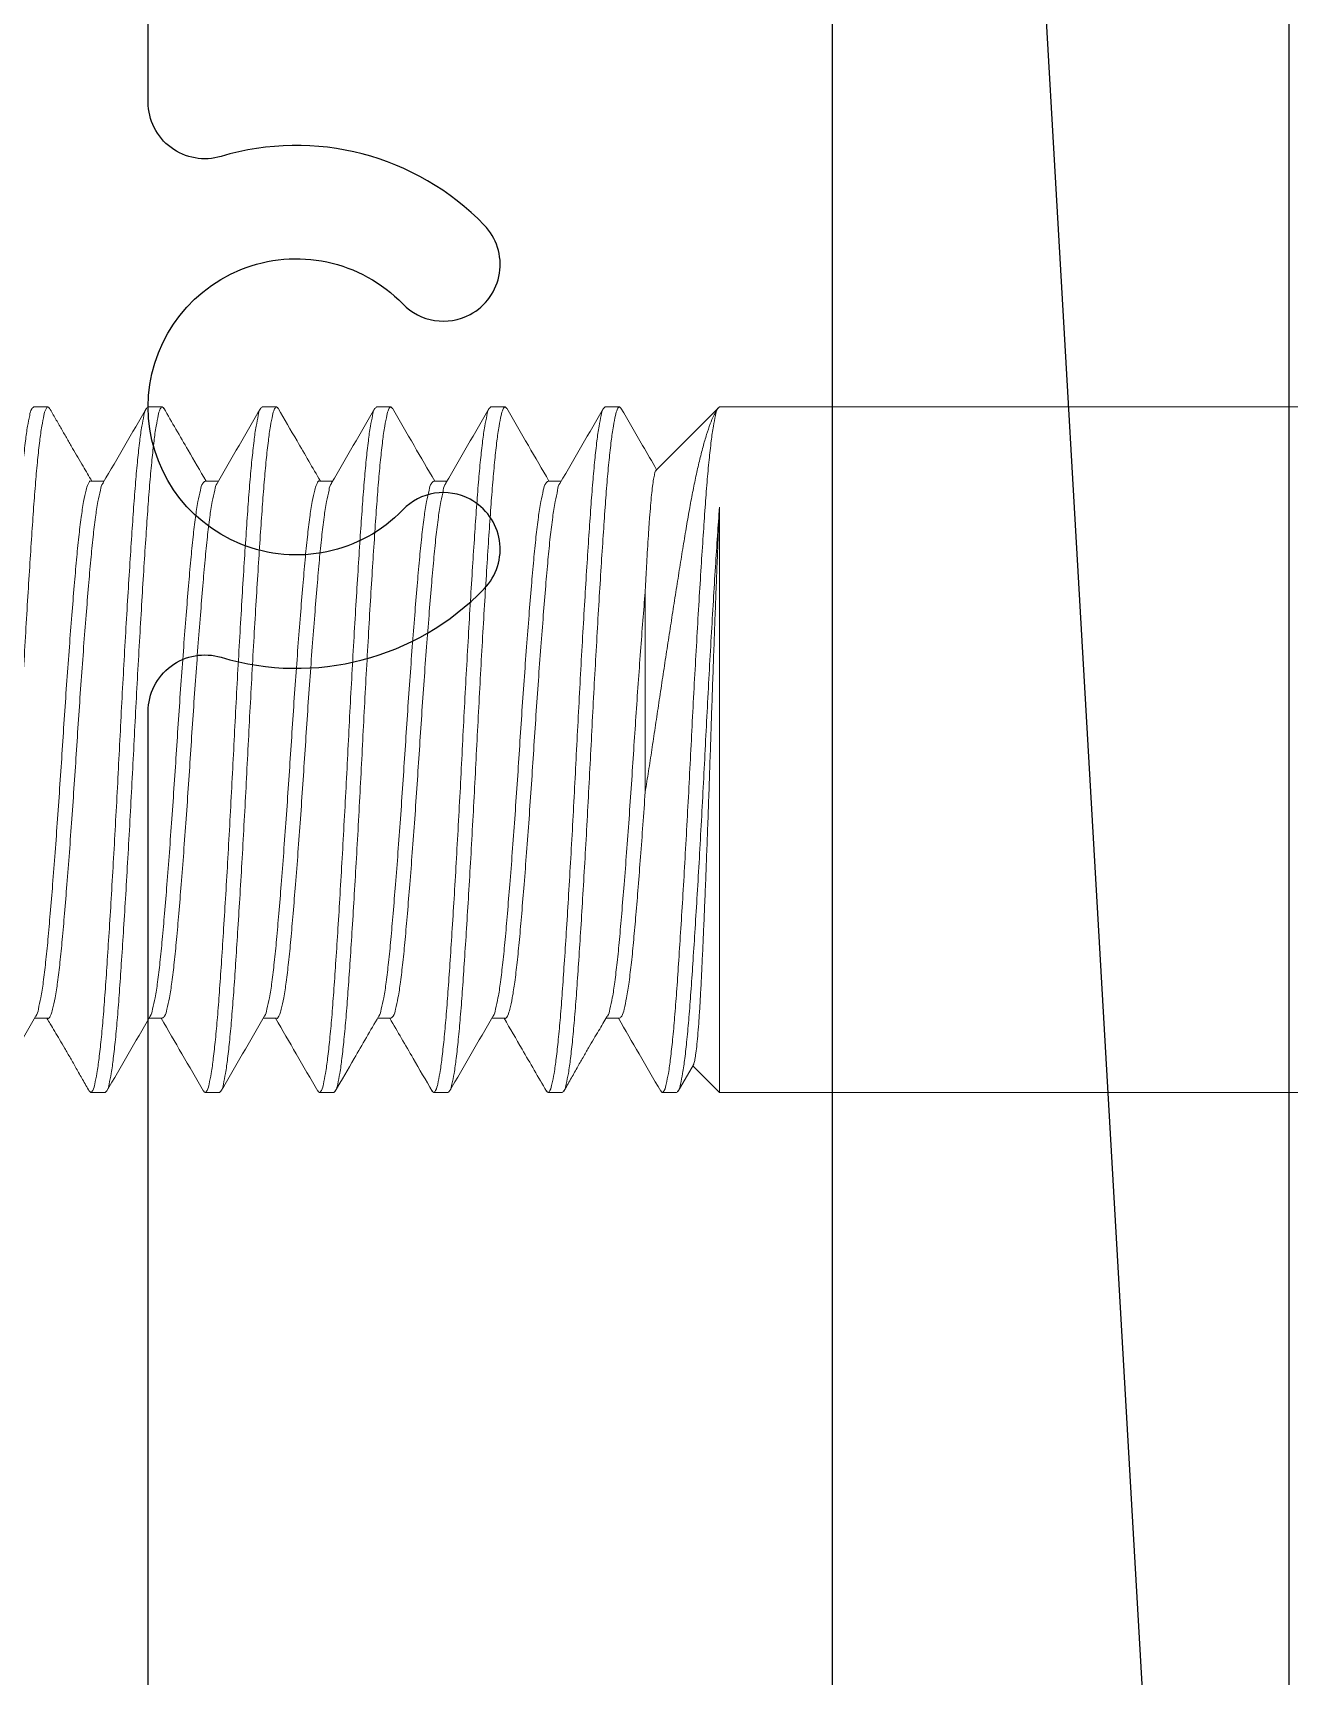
# Model space of a CAD drawing. Header units: inches. Extents: x 1061.6 to 1074.4, y -174.3 to -161.1.
# Drawn here: x 1066.498 to 1067.185, y -168.119 to -167.221 of the extents above; entities that cross this region are included whole.
import ezdxf

# ---------------------------------------------------------------- set-up
doc = ezdxf.new("R2010")
doc.units = ezdxf.units.IN
doc.header["$MEASUREMENT"] = 0
doc.linetypes.add('SLD-Solid', pattern=[0])
for name, color, linetype in [('FRAME', 1, 'Continuous'), ('GASKET', 1, 'Continuous'), ('INSTALLER NOTE @ 2', 7, 'Continuous')]:
    doc.layers.add(name, color=color, linetype=linetype)
doc.styles.get("Standard").update_dxf_attribs({"font": 'romans.shx'})
doc.dimstyles.new('1X1', dxfattribs={"dimtxt": 0.09, "dimasz": 0.09375, "dimexe": 0.09375, "dimexo": 0.09375, "dimgap": 0.032, "dimtad": 1, "dimdec": 4, "dimzin": 11, "dimdsep": 46, "dimlunit": 5, "dimtxsty": 'Standard', "dimblk1": 'ARCHTICK', "dimblk2": 'ARCHTICK', "dimsah": 1, "dimcen": 0.09, "dimadec": 0, "dimazin": 0, "dimtfac": 1, "dimtdec": 4, "dimtofl": 0, "dimtmove": 0, "dimatfit": 3, "dimldrblk": 'ARROW', "dimfxl": 0, "dimfrac": 2, "dimtolj": 1, "dimtzin": 0, "dimarcsym": 0})

# ---------------------------------------------------------------- blocks, each defined once
blk = doc.blocks.new('_ARCHTICK')
at = {"color": 0, "linetype": 'ByBlock', "const_width": 0.15}
blk.add_lwpolyline([(-0.5, -0.5), (0.5, 0.5)], dxfattribs=at)
blk = doc.blocks.new('ARROW')
at = {"color": 0, "linetype": 'ByBlock'}
blk.add_solid([(-2.1973, -0.3662), (-2.1973, 0.3662), (0, 0)], dxfattribs=at)
at = {"layer": 'DEFPOINTS', "color": 0, "linetype": 'ByBlock'}
blk.add_point((0, 0), dxfattribs=at)
blk = doc.blocks.new('3805_BLOCK_FRAME')
blk.add_lwpolyline([(-3.3815, 1.08), (-2.32916, 1.08, 0.5024), (-2.29947, 1.11991, -0.280293), (-2.26196, 1.26375, -0.498955), (-2.21303, 1.25603, -0.334263), (-2.21884, 1.2192, 2.470836), (-2.10616, 1.2192, -0.334263), (-2.11197, 1.25603, -0.498955), (-2.06304, 1.26375, -0.280293), (-2.02553, 1.11991, 0.5024), (-1.99584, 1.08), (-1.5495, 1.08, 0.414214)], format="xyb")
blk = doc.blocks.new('92186A638')
at = {"color": 7, "linetype": 'SLD-Solid', "lineweight": 15}
for p, q in [((2.26562, 0.1875), (0, 0.1875)), ((2.30037, 0.15276), (2.26562, 0.1875)), ((2.26772, 0.18461), (2.26648, 0.18675)), ((2.32812, 0.1875), (2.32031, 0.1875)), ((2.39062, 0.1875), (2.38281, 0.1875)), ((2.45312, 0.1875), (2.44531, 0.1875)), ((2.51562, 0.1875), (2.50781, 0.1875)), ((2.57812, 0.1875), (2.57031, 0.1875)), ((2.64062, 0.1875), (2.63281, 0.1875)), ((2.35937, 0.14691), (2.35211, 0.14691)), ((2.42188, 0.14691), (2.41461, 0.14691)), ((2.48437, 0.14691), (2.47711, 0.14691)), ((2.54688, 0.14691), (2.53961, 0.14691)), ((2.60937, 0.14691), (2.6021, 0.14691)), ((2.26562, -0.1875), (2.26562, 0.13258)), ((2.30622, 0.08624), (2.30622, -0.02311)), ((2.32031, -0.14691), (2.32759, -0.14691)), ((2.38282, -0.14691), (2.39008, -0.14691)), ((2.44531, -0.14691), (2.45258, -0.14691)), ((2.50782, -0.14691), (2.51508, -0.14691)), ((2.57031, -0.14691), (2.57758, -0.14691)), ((2.63281, -0.14691), (2.64008, -0.14691)), ((2.26562, -0.1875), (2.28019, -0.17293)), ((2.27981, -0.17228), (2.2882, -0.18674)), ((0, -0.1875), (2.26562, -0.1875)), ((2.28906, -0.1875), (2.29687, -0.1875)), ((2.35156, -0.1875), (2.35937, -0.1875)), ((2.41406, -0.1875), (2.42187, -0.1875)), ((2.47656, -0.1875), (2.48437, -0.1875)), ((2.53906, -0.1875), (2.54687, -0.1875)), ((2.60156, -0.1875), (2.60937, -0.1875))]:
    blk.add_line(p, q, dxfattribs=at)
for points, knots in [([(2.29774, -0.18657), (2.29746, -0.18702), (2.29683, -0.18803), (2.29519, -0.18549), (2.29461, -0.18229), (2.2933, -0.17622), (2.29229, -0.1682), (2.29113, -0.15795), (2.29005, -0.14586), (2.289, -0.13205), (2.28795, -0.1166), (2.28684, -0.09956), (2.2857, -0.08111), (2.28455, -0.06156), (2.28341, -0.04129), (2.2823, -0.02069), (2.28125, 0), (2.2802, 0.02069), (2.27909, 0.04129), (2.27795, 0.06156), (2.2768, 0.08111), (2.27566, 0.09956), (2.27455, 0.1166), (2.2735, 0.13205), (2.27245, 0.14586), (2.27137, 0.15796), (2.27022, 0.16816), (2.26919, 0.17633), (2.26791, 0.18203), (2.26729, 0.18592), (2.26601, 0.18714), (2.26562, 0.1875)], [0, 0, 0, 0, 0.003347, 0.007468, 0.017132, 0.03288, 0.05462, 0.081969, 0.114317, 0.150883, 0.191703, 0.237029, 0.286156, 0.338209, 0.392186, 0.447026, 0.501674, 0.556322, 0.611161, 0.665138, 0.717191, 0.766319, 0.811644, 0.852465, 0.88903, 0.921378, 0.948727, 0.970467, 0.986215, 0.995879, 1, 1, 1, 1]), ([(2.30622, -0.02311), (2.3056, -0.01932), (2.30435, -0.01166), (2.30258, 0.00004), (2.30081, 0.01199), (2.29897, 0.02422), (2.29711, 0.03656), (2.29521, 0.04903), (2.29331, 0.06144), (2.29139, 0.07385), (2.28948, 0.08606), (2.28758, 0.0981), (2.28572, 0.10971), (2.28392, 0.12074), (2.28215, 0.13102), (2.28035, 0.14057), (2.27853, 0.14944), (2.27665, 0.15777), (2.27473, 0.16536), (2.27277, 0.17217), (2.27081, 0.17788), (2.26919, 0.18196), (2.26803, 0.18399), (2.26768, 0.18459)], [0, 0, 0, 0, 0.054474, 0.110014, 0.167708, 0.225711, 0.285319, 0.344536, 0.404481, 0.463249, 0.52252, 0.579714, 0.635967, 0.689221, 0.738063, 0.783756, 0.826991, 0.866434, 0.904669, 0.937966, 0.966874, 0.990265, 1, 1, 1, 1]), ([(2.31946, 0.18676), (2.31551, 0.17995), (2.30902, 0.16875), (2.30252, 0.15755), (2.29996, 0.15316)], [0, 0, 0, 0, 0.607614, 1, 1, 1, 1]), ([(2.35156, -0.1875), (2.35118, -0.18714), (2.34989, -0.18592), (2.34928, -0.18203), (2.348, -0.17633), (2.34697, -0.16816), (2.34582, -0.15796), (2.34474, -0.14586), (2.34369, -0.13205), (2.34264, -0.1166), (2.34153, -0.09956), (2.34039, -0.08111), (2.33924, -0.06156), (2.3381, -0.04129), (2.33699, -0.02069), (2.33594, 0), (2.33488, 0.02069), (2.33377, 0.04129), (2.33263, 0.06156), (2.33148, 0.08111), (2.33034, 0.09956), (2.32923, 0.1166), (2.32818, 0.13205), (2.32713, 0.14586), (2.32605, 0.15795), (2.3249, 0.1682), (2.32388, 0.17621), (2.32258, 0.18229), (2.322, 0.18548), (2.32036, 0.18803), (2.31974, 0.18703), (2.31945, 0.18658)], [0, 0, 0, 0, 0.004121, 0.0137852, 0.0295332, 0.0512741, 0.0786237, 0.110972, 0.1475387, 0.1883601, 0.2336865, 0.2828154, 0.3348695, 0.3888477, 0.4436884, 0.4983375, 0.5529866, 0.6078274, 0.6618056, 0.7138597, 0.7629885, 0.808315, 0.8491363, 0.885703, 0.9180514, 0.945401, 0.9671419, 0.9828899, 0.9925541, 0.996675, 1, 1, 1, 1]), ([(2.36023, -0.18658), (2.35995, -0.18703), (2.35932, -0.18803), (2.35769, -0.18548), (2.35711, -0.18229), (2.3558, -0.17621), (2.35479, -0.1682), (2.35363, -0.15795), (2.35255, -0.14586), (2.3515, -0.13205), (2.35045, -0.1166), (2.34934, -0.09956), (2.3482, -0.08111), (2.34705, -0.06156), (2.34591, -0.04129), (2.3448, -0.02069), (2.34375, 0), (2.3427, 0.02069), (2.34159, 0.04129), (2.34045, 0.06156), (2.3393, 0.08111), (2.33816, 0.09956), (2.33705, 0.1166), (2.336, 0.13205), (2.33495, 0.14586), (2.33387, 0.15796), (2.33272, 0.16816), (2.33169, 0.17633), (2.33041, 0.18203), (2.32979, 0.18592), (2.32851, 0.18714), (2.32812, 0.1875)], [0, 0, 0, 0, 0.003324, 0.007445, 0.017109, 0.032858, 0.054598, 0.081948, 0.114296, 0.150863, 0.191684, 0.237011, 0.28614, 0.338194, 0.392172, 0.447013, 0.501662, 0.556311, 0.611152, 0.66513, 0.717184, 0.766313, 0.81164, 0.852461, 0.889028, 0.921376, 0.948726, 0.970467, 0.986215, 0.995879, 1, 1, 1, 1]), ([(2.35267, 0.14594), (2.34872, 0.15273), (2.34082, 0.16633), (2.33293, 0.17994), (2.32898, 0.18675)], [0, 0, 0, 0, 0.499771, 1, 1, 1, 1]), ([(2.38196, 0.18675), (2.37801, 0.17995), (2.37031, 0.16666), (2.36259, 0.15338), (2.35883, 0.14691)], [0, 0, 0, 0, 0.51221, 1, 1, 1, 1]), ([(2.41406, -0.1875), (2.41368, -0.18714), (2.41239, -0.18592), (2.41178, -0.18203), (2.4105, -0.17633), (2.40947, -0.16816), (2.40832, -0.15796), (2.40724, -0.14586), (2.40619, -0.13205), (2.40514, -0.1166), (2.40403, -0.09956), (2.40289, -0.08111), (2.40174, -0.06156), (2.4006, -0.04129), (2.39949, -0.02069), (2.39844, 0), (2.39738, 0.02069), (2.39627, 0.04129), (2.39513, 0.06156), (2.39398, 0.08111), (2.39284, 0.09956), (2.39173, 0.1166), (2.39068, 0.13205), (2.38963, 0.14586), (2.38855, 0.15795), (2.3874, 0.1682), (2.38638, 0.17622), (2.38508, 0.18229), (2.3845, 0.18548), (2.38286, 0.18803), (2.38223, 0.18702), (2.38195, 0.18658)], [0, 0, 0, 0, 0.004121, 0.013785, 0.029533, 0.051274, 0.078623, 0.110971, 0.147537, 0.188358, 0.233684, 0.282812, 0.334865, 0.388843, 0.443683, 0.498331, 0.55298, 0.60782, 0.661797, 0.713851, 0.762979, 0.808305, 0.849126, 0.885692, 0.91804, 0.945389, 0.96713, 0.982878, 0.992542, 0.996663, 1, 1, 1, 1]), ([(2.42274, -0.18657), (2.42246, -0.18702), (2.42183, -0.18803), (2.42019, -0.18549), (2.41961, -0.18229), (2.4183, -0.17622), (2.41729, -0.1682), (2.41613, -0.15795), (2.41505, -0.14586), (2.414, -0.13205), (2.41295, -0.1166), (2.41184, -0.09956), (2.4107, -0.08111), (2.40955, -0.06156), (2.40841, -0.04129), (2.4073, -0.02069), (2.40625, 0), (2.4052, 0.02069), (2.40409, 0.04129), (2.40295, 0.06156), (2.4018, 0.08111), (2.40066, 0.09956), (2.39955, 0.1166), (2.3985, 0.13205), (2.39745, 0.14586), (2.39637, 0.15796), (2.39522, 0.16816), (2.39419, 0.17633), (2.39291, 0.18203), (2.39229, 0.18592), (2.39101, 0.18714), (2.39062, 0.1875)], [0, 0, 0, 0, 0.003363, 0.007484, 0.017147, 0.032895, 0.054635, 0.081983, 0.114331, 0.150896, 0.191716, 0.23704, 0.286167, 0.33822, 0.392196, 0.447034, 0.501681, 0.556328, 0.611167, 0.665143, 0.717195, 0.766322, 0.811647, 0.852467, 0.889032, 0.921379, 0.948728, 0.970468, 0.986215, 0.995879, 1, 1, 1, 1]), ([(2.41517, 0.14593), (2.41122, 0.15273), (2.40332, 0.16633), (2.39543, 0.17994), (2.39149, 0.18674)], [0, 0, 0, 0, 0.499769, 1, 1, 1, 1]), ([(2.44445, 0.18675), (2.44051, 0.17994), (2.4328, 0.16666), (2.42509, 0.15338), (2.42133, 0.14691)], [0, 0, 0, 0, 0.512411, 1, 1, 1, 1]), ([(2.47656, -0.1875), (2.47618, -0.18714), (2.47489, -0.18592), (2.47428, -0.18203), (2.473, -0.17633), (2.47197, -0.16816), (2.47082, -0.15796), (2.46974, -0.14586), (2.46869, -0.13205), (2.46764, -0.1166), (2.46653, -0.09956), (2.46539, -0.08111), (2.46424, -0.06156), (2.4631, -0.04129), (2.46199, -0.02069), (2.46094, 0), (2.45988, 0.02069), (2.45877, 0.04129), (2.45763, 0.06156), (2.45648, 0.08111), (2.45534, 0.09956), (2.45423, 0.1166), (2.45318, 0.13205), (2.45213, 0.14586), (2.45105, 0.15795), (2.4499, 0.1682), (2.44888, 0.17622), (2.44758, 0.18229), (2.447, 0.18549), (2.44536, 0.18803), (2.44473, 0.18702), (2.44445, 0.18657)], [0, 0, 0, 0, 0.004121, 0.013785, 0.029532, 0.051273, 0.078622, 0.110969, 0.147535, 0.188355, 0.23368, 0.282808, 0.334861, 0.388837, 0.443677, 0.498324, 0.552972, 0.607811, 0.661788, 0.713841, 0.762968, 0.808294, 0.849114, 0.88568, 0.918027, 0.945376, 0.967116, 0.982864, 0.992528, 0.996649, 1, 1, 1, 1]), ([(2.48525, -0.18656), (2.48496, -0.18702), (2.48433, -0.18803), (2.48269, -0.18549), (2.48211, -0.18229), (2.4808, -0.17622), (2.47979, -0.1682), (2.47863, -0.15795), (2.47755, -0.14586), (2.4765, -0.13205), (2.47545, -0.1166), (2.47434, -0.09956), (2.4732, -0.08111), (2.47205, -0.06156), (2.47091, -0.04129), (2.4698, -0.02069), (2.46875, 0), (2.4677, 0.02069), (2.46659, 0.04129), (2.46545, 0.06156), (2.4643, 0.08111), (2.46316, 0.09956), (2.46205, 0.1166), (2.461, 0.13205), (2.45995, 0.14586), (2.45887, 0.15796), (2.45772, 0.16816), (2.45669, 0.17633), (2.45541, 0.18203), (2.45479, 0.18592), (2.45351, 0.18714), (2.45312, 0.1875)], [0, 0, 0, 0, 0.003378, 0.007499, 0.017163, 0.03291, 0.05465, 0.081998, 0.114345, 0.150909, 0.191729, 0.237053, 0.286179, 0.33823, 0.392205, 0.447043, 0.501689, 0.556335, 0.611173, 0.665148, 0.7172, 0.766326, 0.81165, 0.852469, 0.889034, 0.92138, 0.948729, 0.970468, 0.986215, 0.995879, 1, 1, 1, 1]), ([(2.47768, 0.14592), (2.47373, 0.15272), (2.46583, 0.16632), (2.45794, 0.17993), (2.45399, 0.18674)], [0, 0, 0, 0, 0.499768, 1, 1, 1, 1]), ([(2.50695, 0.18674), (2.5035, 0.18079), (2.4958, 0.16751), (2.48809, 0.15423), (2.48383, 0.14691)], [0, 0, 0, 0, 0.4480479, 1, 1, 1, 1]), ([(2.53906, -0.1875), (2.53868, -0.18714), (2.53739, -0.18592), (2.53678, -0.18203), (2.5355, -0.17633), (2.53447, -0.16816), (2.53332, -0.15796), (2.53224, -0.14586), (2.53119, -0.13205), (2.53014, -0.1166), (2.52903, -0.09956), (2.52789, -0.08111), (2.52674, -0.06156), (2.5256, -0.04129), (2.52449, -0.02069), (2.52344, 0), (2.52238, 0.02069), (2.52127, 0.04129), (2.52013, 0.06156), (2.51898, 0.08111), (2.51784, 0.09956), (2.51673, 0.1166), (2.51568, 0.13205), (2.51463, 0.14586), (2.51355, 0.15795), (2.5124, 0.1682), (2.51138, 0.17622), (2.51008, 0.18229), (2.5095, 0.18549), (2.50786, 0.18803), (2.50723, 0.18702), (2.50694, 0.18657)], [0, 0, 0, 0, 0.004121, 0.013785, 0.029532, 0.051272, 0.07862, 0.110967, 0.147532, 0.188352, 0.233676, 0.282803, 0.334854, 0.38883, 0.443668, 0.498315, 0.552962, 0.6078, 0.661776, 0.713827, 0.762954, 0.808278, 0.849098, 0.885663, 0.91801, 0.945358, 0.967098, 0.982845, 0.992509, 0.99663, 1, 1, 1, 1]), ([(2.54773, -0.18658), (2.54745, -0.18702), (2.54683, -0.18803), (2.54519, -0.18548), (2.54461, -0.18229), (2.5433, -0.17622), (2.54229, -0.1682), (2.54113, -0.15795), (2.54005, -0.14586), (2.539, -0.13205), (2.53795, -0.1166), (2.53684, -0.09956), (2.5357, -0.08111), (2.53455, -0.06156), (2.53341, -0.04129), (2.5323, -0.02069), (2.53125, 0), (2.5302, 0.02069), (2.52909, 0.04129), (2.52795, 0.06156), (2.5268, 0.08111), (2.52566, 0.09956), (2.52455, 0.1166), (2.5235, 0.13205), (2.52245, 0.14586), (2.52137, 0.15796), (2.52022, 0.16816), (2.51919, 0.17633), (2.51791, 0.18203), (2.51729, 0.18592), (2.51601, 0.18714), (2.51562, 0.1875)], [0, 0, 0, 0, 0.003334, 0.007455, 0.017119, 0.032867, 0.054608, 0.081957, 0.114305, 0.150871, 0.191692, 0.237018, 0.286147, 0.3382, 0.392178, 0.447018, 0.501667, 0.556316, 0.611156, 0.665134, 0.717187, 0.766316, 0.811642, 0.852463, 0.889029, 0.921377, 0.948726, 0.970467, 0.986215, 0.995879, 1, 1, 1, 1]), ([(2.54017, 0.14593), (2.53622, 0.15273), (2.52832, 0.16633), (2.52044, 0.17993), (2.51649, 0.18674)], [0, 0, 0, 0, 0.499768, 1, 1, 1, 1]), ([(2.56945, 0.18674), (2.56501, 0.17909), (2.55731, 0.16581), (2.5496, 0.15253), (2.54633, 0.14691)], [0, 0, 0, 0, 0.5762023, 1, 1, 1, 1]), ([(2.60156, -0.1875), (2.60118, -0.18714), (2.59989, -0.18592), (2.59928, -0.18203), (2.598, -0.17633), (2.59697, -0.16816), (2.59582, -0.15796), (2.59474, -0.14586), (2.59369, -0.13205), (2.59264, -0.1166), (2.59153, -0.09956), (2.59039, -0.08111), (2.58924, -0.06156), (2.5881, -0.04129), (2.58699, -0.02069), (2.58594, 0), (2.58488, 0.02069), (2.58377, 0.04129), (2.58263, 0.06156), (2.58148, 0.08111), (2.58034, 0.09956), (2.57923, 0.1166), (2.57818, 0.13205), (2.57713, 0.14586), (2.57605, 0.15795), (2.5749, 0.1682), (2.57388, 0.17622), (2.57258, 0.18229), (2.572, 0.18549), (2.57036, 0.18803), (2.56973, 0.18702), (2.56944, 0.18657)], [0, 0, 0, 0, 0.004121, 0.013785, 0.029532, 0.051272, 0.07862, 0.110968, 0.147533, 0.188352, 0.233677, 0.282804, 0.334856, 0.388832, 0.44367, 0.498317, 0.552964, 0.607803, 0.661779, 0.713831, 0.762958, 0.808282, 0.849102, 0.885667, 0.918014, 0.945363, 0.967103, 0.98285, 0.992514, 0.996635, 1, 1, 1, 1]), ([(2.61025, -0.18656), (2.60996, -0.18702), (2.60933, -0.18803), (2.60769, -0.18549), (2.60711, -0.18229), (2.6058, -0.17622), (2.60479, -0.1682), (2.60363, -0.15795), (2.60255, -0.14586), (2.6015, -0.13205), (2.60045, -0.1166), (2.59934, -0.09956), (2.5982, -0.08111), (2.59705, -0.06156), (2.59591, -0.04129), (2.5948, -0.02069), (2.59375, 0), (2.5927, 0.02069), (2.59159, 0.04129), (2.59045, 0.06156), (2.5893, 0.08111), (2.58816, 0.09956), (2.58705, 0.1166), (2.586, 0.13205), (2.58495, 0.14586), (2.58387, 0.15796), (2.58272, 0.16816), (2.58169, 0.17633), (2.58041, 0.18203), (2.57979, 0.18592), (2.57851, 0.18714), (2.57812, 0.1875)], [0, 0, 0, 0, 0.0033847, 0.0075056, 0.0171691, 0.0329162, 0.0546558, 0.0820037, 0.1143501, 0.1509146, 0.1917335, 0.2370573, 0.2861832, 0.3382341, 0.3922091, 0.4470465, 0.5016923, 0.5563381, 0.6111756, 0.6651505, 0.7172015, 0.7663274, 0.8116511, 0.85247, 0.8890345, 0.9213809, 0.9487289, 0.9704685, 0.9862155, 0.9958791, 1, 1, 1, 1]), ([(2.6026, 0.14606), (2.59865, 0.15285), (2.59075, 0.16645), (2.58287, 0.18005), (2.57892, 0.18685)], [0, 0, 0, 0, 0.4998009, 1, 1, 1, 1]), ([(2.63195, 0.18674), (2.63084, 0.18483), (2.62866, 0.18106), (2.62545, 0.17548), (2.62234, 0.17009), (2.61841, 0.16328), (2.61391, 0.15558), (2.61042, 0.14961), (2.60883, 0.14691)], [0, 0, 0, 0, 0.143928, 0.28377, 0.419026, 0.54944, 0.795704, 1, 1, 1, 1]), ([(2.66406, -0.1875), (2.66368, -0.18714), (2.66239, -0.18592), (2.66178, -0.18203), (2.6605, -0.17633), (2.65947, -0.16816), (2.65832, -0.15796), (2.65724, -0.14586), (2.65619, -0.13205), (2.65514, -0.1166), (2.65403, -0.09956), (2.65289, -0.08111), (2.65174, -0.06156), (2.6506, -0.04129), (2.64949, -0.02069), (2.64844, 0), (2.64738, 0.02069), (2.64627, 0.04129), (2.64513, 0.06156), (2.64398, 0.08111), (2.64284, 0.09956), (2.64173, 0.1166), (2.64068, 0.13205), (2.63963, 0.14586), (2.63855, 0.15795), (2.6374, 0.1682), (2.63638, 0.17622), (2.63508, 0.18229), (2.6345, 0.18549), (2.63286, 0.18803), (2.63223, 0.18702), (2.63195, 0.18657)], [0, 0, 0, 0, 0.004121, 0.013785, 0.029532, 0.051273, 0.078621, 0.110969, 0.147535, 0.188355, 0.23368, 0.282807, 0.33486, 0.388837, 0.443676, 0.498323, 0.552971, 0.60781, 0.661787, 0.713839, 0.762967, 0.808292, 0.849112, 0.885678, 0.918025, 0.945374, 0.967114, 0.982862, 0.992526, 0.996647, 1, 1, 1, 1]), ([(2.67273, -0.18658), (2.67245, -0.18703), (2.67183, -0.18803), (2.67019, -0.18548), (2.66961, -0.18229), (2.6683, -0.17622), (2.66729, -0.1682), (2.66613, -0.15795), (2.66505, -0.14586), (2.664, -0.13205), (2.66295, -0.1166), (2.66184, -0.09956), (2.6607, -0.08111), (2.65955, -0.06156), (2.65841, -0.04129), (2.6573, -0.02069), (2.65625, 0), (2.6552, 0.02069), (2.65409, 0.04129), (2.65295, 0.06156), (2.6518, 0.08111), (2.65066, 0.09956), (2.64955, 0.1166), (2.6485, 0.13205), (2.64745, 0.14586), (2.64637, 0.15796), (2.64522, 0.16816), (2.64419, 0.17633), (2.64291, 0.18203), (2.64229, 0.18592), (2.64101, 0.18714), (2.64062, 0.1875)], [0, 0, 0, 0, 0.00333, 0.0074513, 0.0171154, 0.0328633, 0.054604, 0.0819535, 0.1143017, 0.1508682, 0.1916893, 0.2370155, 0.2861442, 0.338198, 0.3921759, 0.4470163, 0.5016651, 0.5563139, 0.6111544, 0.6651323, 0.7171861, 0.7663147, 0.8116409, 0.852462, 0.8890286, 0.9213768, 0.9487262, 0.9704669, 0.9862149, 0.995879, 1, 1, 1, 1]), ([(2.3003, 0.15269), (2.30039, 0.15261), (2.30089, 0.15214), (2.3011, 0.15038), (2.30176, 0.14768), (2.30223, 0.1438), (2.30278, 0.13902), (2.30331, 0.13327), (2.30386, 0.12653), (2.30455, 0.11664), (2.30517, 0.10616), (2.30576, 0.0952), (2.30606, 0.08929), (2.30622, 0.08624)], [0, 0, 0, 0, 0.005443, 0.03073, 0.073519, 0.133112, 0.204413, 0.289866, 0.392049, 0.507877, 0.73432, 0.863161, 1, 1, 1, 1]), ([(2.38282, -0.1469), (2.38282, -0.1469), (2.3824, -0.14731), (2.38086, -0.14442), (2.38014, -0.14156), (2.37863, -0.1348), (2.37744, -0.12649), (2.37613, -0.11578), (2.37493, -0.10332), (2.37369, -0.08906), (2.37239, -0.07317), (2.37106, -0.05589), (2.36972, -0.03764), (2.36842, -0.01891), (2.36719, 0), (2.36596, 0.01891), (2.36465, 0.03764), (2.36332, 0.05589), (2.36198, 0.07317), (2.36068, 0.08906), (2.35945, 0.10331), (2.35825, 0.11581), (2.35692, 0.12639), (2.35578, 0.13505), (2.35416, 0.141), (2.35372, 0.14482), (2.35272, 0.14577), (2.35267, 0.14582)], [0, 0, 0, 0, 0.000035, 0.005946, 0.019335, 0.040946, 0.070475, 0.107111, 0.14968, 0.198075, 0.252482, 0.311705, 0.374254, 0.438465, 0.502646, 0.566827, 0.631038, 0.693586, 0.75281, 0.807216, 0.855611, 0.89818, 0.934816, 0.964345, 0.985956, 0.999346, 1, 1, 1, 1]), ([(2.38952, -0.14582), (2.38947, -0.14578), (2.38847, -0.14482), (2.38803, -0.141), (2.38641, -0.13505), (2.38527, -0.12639), (2.38394, -0.11581), (2.38274, -0.10331), (2.38151, -0.08906), (2.3802, -0.07317), (2.37887, -0.05589), (2.37754, -0.03764), (2.37623, -0.01891), (2.375, 0), (2.37377, 0.01891), (2.37246, 0.03764), (2.37113, 0.05589), (2.3698, 0.07317), (2.36849, 0.08906), (2.36726, 0.10331), (2.36606, 0.11581), (2.36475, 0.1264), (2.36355, 0.13502), (2.36207, 0.14107), (2.36129, 0.14527), (2.35982, 0.14652), (2.35937, 0.14691)], [0, 0, 0, 0, 0.000659, 0.014048, 0.03566, 0.065191, 0.101828, 0.144398, 0.192794, 0.247203, 0.306428, 0.368978, 0.433191, 0.497374, 0.561557, 0.62577, 0.688321, 0.747546, 0.801954, 0.85035, 0.89292, 0.929558, 0.959088, 0.9807, 0.994089, 1, 1, 1, 1]), ([(2.44531, -0.1469), (2.44486, -0.14652), (2.44339, -0.14526), (2.44262, -0.14107), (2.44114, -0.13502), (2.43994, -0.1264), (2.43863, -0.11581), (2.43743, -0.10331), (2.43619, -0.08906), (2.43489, -0.07317), (2.43356, -0.05589), (2.43222, -0.03764), (2.43092, -0.01891), (2.42969, 0), (2.42846, 0.01891), (2.42715, 0.03764), (2.42582, 0.05589), (2.42448, 0.07317), (2.42318, 0.08906), (2.42195, 0.10331), (2.42075, 0.11581), (2.41942, 0.12639), (2.41828, 0.13505), (2.41666, 0.141), (2.41622, 0.14481), (2.41522, 0.14577), (2.41518, 0.14581)], [0, 0, 0, 0, 0.00588, 0.01927, 0.040883, 0.070415, 0.107054, 0.149627, 0.198026, 0.252438, 0.311666, 0.374221, 0.438437, 0.502624, 0.566811, 0.631028, 0.693582, 0.752811, 0.807222, 0.855621, 0.898194, 0.934833, 0.964366, 0.985979, 0.999369, 1, 1, 1, 1]), ([(2.45202, -0.14582), (2.45197, -0.14578), (2.45097, -0.14482), (2.45053, -0.141), (2.44891, -0.13505), (2.44777, -0.12639), (2.44644, -0.11581), (2.44524, -0.10331), (2.44401, -0.08906), (2.4427, -0.07317), (2.44137, -0.05589), (2.44004, -0.03764), (2.43873, -0.01891), (2.4375, 0), (2.43627, 0.01891), (2.43496, 0.03764), (2.43363, 0.05589), (2.4323, 0.07317), (2.43099, 0.08906), (2.42976, 0.10331), (2.42856, 0.11581), (2.42725, 0.1264), (2.42605, 0.13502), (2.42457, 0.14107), (2.42379, 0.14526), (2.42233, 0.14652), (2.42188, 0.1469)], [0, 0, 0, 0, 0.0006691, 0.0140587, 0.0356704, 0.0652009, 0.101838, 0.1444084, 0.1928044, 0.2472129, 0.306438, 0.3689888, 0.4332016, 0.4973847, 0.5615679, 0.6257807, 0.6883315, 0.7475566, 0.8019651, 0.8503611, 0.8929314, 0.9295686, 0.9590991, 0.9807108, 0.9941003, 1, 1, 1, 1]), ([(2.50782, -0.1469), (2.50782, -0.1469), (2.5074, -0.14731), (2.50586, -0.14442), (2.50514, -0.14156), (2.50363, -0.1348), (2.50244, -0.12649), (2.50113, -0.11578), (2.49993, -0.10332), (2.49869, -0.08906), (2.49739, -0.07317), (2.49606, -0.05589), (2.49472, -0.03764), (2.49342, -0.01891), (2.49219, 0), (2.49096, 0.01891), (2.48965, 0.03764), (2.48832, 0.05589), (2.48698, 0.07317), (2.48568, 0.08906), (2.48445, 0.10331), (2.48325, 0.11581), (2.48192, 0.12639), (2.48078, 0.13505), (2.47916, 0.141), (2.47872, 0.14481), (2.47772, 0.14577), (2.47768, 0.14581)], [0, 0, 0, 0, 0.000023, 0.005934, 0.019324, 0.040936, 0.070467, 0.107105, 0.149676, 0.198073, 0.252482, 0.311708, 0.37426, 0.438474, 0.502658, 0.566842, 0.631056, 0.693608, 0.752834, 0.807244, 0.85564, 0.898211, 0.934849, 0.96438, 0.985992, 0.999382, 1, 1, 1, 1]), ([(2.51451, -0.14581), (2.51446, -0.14577), (2.51347, -0.14481), (2.51303, -0.141), (2.51141, -0.13505), (2.51027, -0.12639), (2.50894, -0.11581), (2.50774, -0.10331), (2.50651, -0.08906), (2.5052, -0.07317), (2.50387, -0.05589), (2.50254, -0.03764), (2.50123, -0.01891), (2.5, 0), (2.49877, 0.01891), (2.49746, 0.03764), (2.49613, 0.05589), (2.4948, 0.07317), (2.49349, 0.08906), (2.49226, 0.10332), (2.49106, 0.11578), (2.48974, 0.12649), (2.48856, 0.1348), (2.48705, 0.14156), (2.48633, 0.14442), (2.48479, 0.14731), (2.48437, 0.1469), (2.48437, 0.1469)], [0, 0, 0, 0, 0.000611, 0.014, 0.035613, 0.065144, 0.101782, 0.144354, 0.192751, 0.247161, 0.306388, 0.368941, 0.433156, 0.497341, 0.561526, 0.62574, 0.688293, 0.74752, 0.80193, 0.850327, 0.892899, 0.929537, 0.959068, 0.980681, 0.994071, 0.999981, 1, 1, 1, 1]), ([(2.57031, -0.1469), (2.56986, -0.14652), (2.56839, -0.14526), (2.56762, -0.14107), (2.56614, -0.13502), (2.56494, -0.1264), (2.56363, -0.11581), (2.56243, -0.10331), (2.56119, -0.08906), (2.55989, -0.07317), (2.55856, -0.05589), (2.55722, -0.03764), (2.55592, -0.01891), (2.55469, 0), (2.55346, 0.01891), (2.55215, 0.03764), (2.55082, 0.05589), (2.54948, 0.07317), (2.54818, 0.08906), (2.54695, 0.10331), (2.54575, 0.11581), (2.54442, 0.12639), (2.54328, 0.13505), (2.54166, 0.141), (2.54122, 0.14481), (2.54022, 0.14577), (2.54017, 0.14582)], [0, 0, 0, 0, 0.005893, 0.019283, 0.040896, 0.070428, 0.107066, 0.149638, 0.198036, 0.252447, 0.311675, 0.374228, 0.438443, 0.502629, 0.566815, 0.63103, 0.693584, 0.752811, 0.807222, 0.85562, 0.898192, 0.934831, 0.964362, 0.985975, 0.999365, 1, 1, 1, 1]), ([(2.57709, -0.14589), (2.57702, -0.14582), (2.57599, -0.14485), (2.57552, -0.14101), (2.57391, -0.13505), (2.57277, -0.12639), (2.57144, -0.11581), (2.57024, -0.10331), (2.56901, -0.08906), (2.5677, -0.07317), (2.56637, -0.05589), (2.56504, -0.03764), (2.56373, -0.01891), (2.5625, 0), (2.56127, 0.01891), (2.55996, 0.03764), (2.55863, 0.05589), (2.5573, 0.07317), (2.55599, 0.08906), (2.55476, 0.10331), (2.55356, 0.11581), (2.55225, 0.1264), (2.55105, 0.13502), (2.54957, 0.14107), (2.54879, 0.14526), (2.54733, 0.14652), (2.54688, 0.1469)], [0, 0, 0, 0, 0.001015, 0.0144, 0.036005, 0.065526, 0.102151, 0.144707, 0.193087, 0.247478, 0.306684, 0.369214, 0.433406, 0.497568, 0.56173, 0.625921, 0.688452, 0.747657, 0.802048, 0.850428, 0.892984, 0.929609, 0.95913, 0.980735, 0.99412, 1, 1, 1, 1]), ([(2.63281, -0.1469), (2.63281, -0.1469), (2.6324, -0.14731), (2.63086, -0.14442), (2.63014, -0.14156), (2.62863, -0.1348), (2.62744, -0.12649), (2.62613, -0.11578), (2.62493, -0.10332), (2.62369, -0.08906), (2.62239, -0.07317), (2.62106, -0.05589), (2.61972, -0.03764), (2.61842, -0.01891), (2.61719, 0), (2.61596, 0.01891), (2.61465, 0.03764), (2.61332, 0.05589), (2.61198, 0.07317), (2.61068, 0.08906), (2.60945, 0.10331), (2.60825, 0.11581), (2.60692, 0.12639), (2.60577, 0.13505), (2.60417, 0.14101), (2.6037, 0.14484), (2.60267, 0.14582), (2.6026, 0.14589)], [0, 0, 0, 0, 0.000006, 0.005915, 0.0193, 0.040904, 0.070424, 0.107049, 0.149605, 0.197984, 0.252374, 0.311579, 0.374108, 0.438299, 0.50246, 0.566621, 0.630812, 0.693341, 0.752546, 0.806935, 0.855315, 0.89787, 0.934495, 0.964015, 0.98562, 0.999005, 1, 1, 1, 1]), ([(2.63952, -0.14583), (2.63948, -0.14578), (2.63847, -0.14482), (2.63803, -0.141), (2.63641, -0.13505), (2.63527, -0.12639), (2.63394, -0.11581), (2.63274, -0.10331), (2.63151, -0.08906), (2.6302, -0.07317), (2.62887, -0.05589), (2.62754, -0.03764), (2.62623, -0.01891), (2.625, 0), (2.62377, 0.01891), (2.62246, 0.03764), (2.62113, 0.05589), (2.6198, 0.07317), (2.61849, 0.08906), (2.61726, 0.10332), (2.61606, 0.11578), (2.61474, 0.12649), (2.61356, 0.1348), (2.61205, 0.14156), (2.61133, 0.14442), (2.60979, 0.14731), (2.60937, 0.1469), (2.60937, 0.1469)], [0, 0, 0, 0, 0.000689, 0.014077, 0.035688, 0.065216, 0.101851, 0.144419, 0.192812, 0.247217, 0.306438, 0.368985, 0.433194, 0.497373, 0.561552, 0.625761, 0.688308, 0.747529, 0.801934, 0.850327, 0.892895, 0.929529, 0.959058, 0.980668, 0.994057, 0.999967, 1, 1, 1, 1]), ([(2.26562, 0.13258), (2.26579, 0.1287), (2.26614, 0.12067), (2.26665, 0.10814), (2.26719, 0.09475), (2.26773, 0.08074), (2.26827, 0.06633), (2.26881, 0.05148), (2.26935, 0.03617), (2.26989, 0.02065), (2.27041, 0.00517), (2.27092, -0.0103), (2.27145, -0.02581), (2.27199, -0.04099), (2.27254, -0.0556), (2.27308, -0.06965), (2.27363, -0.08329), (2.27418, -0.09626), (2.27471, -0.10834), (2.27523, -0.11955), (2.27575, -0.12996), (2.27626, -0.13937), (2.2768, -0.14761), (2.27733, -0.15471), (2.27788, -0.1607), (2.27839, -0.16551), (2.27899, -0.16898), (2.27929, -0.17116), (2.27977, -0.17204), (2.27988, -0.17224)], [0, 0, 0, 0, 0.038172, 0.078941, 0.123316, 0.169819, 0.216731, 0.265007, 0.315765, 0.367245, 0.417611, 0.467953, 0.519407, 0.570057, 0.617237, 0.662998, 0.708288, 0.751397, 0.790518, 0.827052, 0.86167, 0.892959, 0.919648, 0.942828, 0.962851, 0.978834, 0.990199, 0.997748, 1, 1, 1, 1]), ([(2.28906, -0.1875), (2.28868, -0.18714), (2.28739, -0.18592), (2.28678, -0.18203), (2.2855, -0.17633), (2.28447, -0.16816), (2.28332, -0.15796), (2.28224, -0.14586), (2.28119, -0.13205), (2.28014, -0.1166), (2.27903, -0.09956), (2.27789, -0.08111), (2.27674, -0.06156), (2.2756, -0.04129), (2.27449, -0.02069), (2.27344, 0), (2.27238, 0.02069), (2.27127, 0.04129), (2.27013, 0.06156), (2.26898, 0.08111), (2.26784, 0.09956), (2.26674, 0.1166), (2.26598, 0.12744), (2.26562, 0.13258)], [0, 0, 0, 0, 0.004853, 0.016234, 0.03478, 0.060384, 0.092593, 0.130688, 0.173752, 0.221826, 0.275205, 0.333063, 0.394365, 0.457933, 0.522517, 0.586876, 0.651234, 0.715818, 0.779387, 0.840689, 0.898547, 0.951926, 1, 1, 1, 1]), ([(2.32709, -0.14589), (2.32702, -0.14582), (2.32599, -0.14484), (2.32552, -0.14101), (2.32391, -0.13505), (2.32277, -0.12639), (2.32144, -0.11581), (2.32024, -0.10331), (2.31901, -0.08906), (2.3177, -0.07317), (2.31637, -0.05589), (2.31504, -0.03764), (2.31373, -0.01891), (2.31252, -0.00028), (2.31132, 0.01807), (2.31008, 0.03601), (2.3088, 0.05353), (2.30753, 0.07024), (2.30665, 0.08104), (2.30622, 0.08624)], [0, 0, 0, 0, 0.001268, 0.018202, 0.045534, 0.082881, 0.129215, 0.183054, 0.24426, 0.31307, 0.387971, 0.467079, 0.548288, 0.62946, 0.707013, 0.784686, 0.860614, 0.932947, 1, 1, 1, 1]), ([(2.32031, -0.1469), (2.31986, -0.14652), (2.31839, -0.14526), (2.31762, -0.14107), (2.31614, -0.13502), (2.31494, -0.1264), (2.31363, -0.11581), (2.31245, -0.10353), (2.31125, -0.08978), (2.31001, -0.07469), (2.30874, -0.05829), (2.30746, -0.04095), (2.30664, -0.02912), (2.30622, -0.02311)], [0, 0, 0, 0, 0.013862, 0.045433, 0.096392, 0.166022, 0.252409, 0.352786, 0.461516, 0.583295, 0.715707, 0.855739, 1, 1, 1, 1]), ([(2.29773, -0.18675), (2.30168, -0.17994), (2.30938, -0.16666), (2.3171, -0.15338), (2.32086, -0.14691)], [0, 0, 0, 0, 0.512459, 1, 1, 1, 1]), ([(2.32712, -0.1461), (2.32784, -0.14734), (2.32935, -0.14993), (2.33179, -0.15393), (2.33442, -0.1583), (2.33727, -0.16312), (2.34032, -0.16842), (2.34358, -0.17418), (2.34704, -0.18036), (2.34946, -0.18458), (2.3507, -0.18674)], [0, 0, 0, 0, 0.091958, 0.190932, 0.299066, 0.417858, 0.548055, 0.689496, 0.840959, 1, 1, 1, 1]), ([(2.36023, -0.18676), (2.36467, -0.17911), (2.37237, -0.16582), (2.38008, -0.15254), (2.38336, -0.14691)], [0, 0, 0, 0, 0.575898, 1, 1, 1, 1]), ([(2.38952, -0.14594), (2.39347, -0.15274), (2.40137, -0.16634), (2.40926, -0.17995), (2.41321, -0.18676)], [0, 0, 0, 0, 0.499773, 1, 1, 1, 1]), ([(2.42274, -0.18674), (2.42619, -0.18079), (2.43389, -0.16751), (2.4416, -0.15423), (2.44586, -0.14691)], [0, 0, 0, 0, 0.448076, 1, 1, 1, 1]), ([(2.45202, -0.14594), (2.45647, -0.15359), (2.46437, -0.1672), (2.47226, -0.18081), (2.47571, -0.18676)], [0, 0, 0, 0, 0.562497, 1, 1, 1, 1]), ([(2.48524, -0.18673), (2.48919, -0.17993), (2.49689, -0.16665), (2.5046, -0.15337), (2.50836, -0.14691)], [0, 0, 0, 0, 0.512609, 1, 1, 1, 1]), ([(2.51451, -0.14592), (2.51846, -0.15272), (2.52636, -0.16632), (2.53425, -0.17993), (2.5382, -0.18674)], [0, 0, 0, 0, 0.499767, 1, 1, 1, 1]), ([(2.54773, -0.18675), (2.55168, -0.17995), (2.55938, -0.16666), (2.56709, -0.15338), (2.57086, -0.14691)], [0, 0, 0, 0, 0.512259, 1, 1, 1, 1]), ([(2.5771, -0.14607), (2.58104, -0.15286), (2.58894, -0.16645), (2.59682, -0.18005), (2.60076, -0.18685)], [0, 0, 0, 0, 0.499801, 1, 1, 1, 1]), ([(2.61024, -0.18674), (2.61145, -0.18463), (2.61382, -0.1805), (2.61724, -0.17445), (2.62047, -0.16876), (2.62352, -0.16349), (2.62638, -0.15863), (2.62904, -0.15416), (2.63136, -0.15031), (2.63276, -0.14792), (2.63335, -0.14691)], [0, 0, 0, 0, 0.158662, 0.310123, 0.452493, 0.584823, 0.706983, 0.819543, 0.92366, 1, 1, 1, 1]), ([(2.63953, -0.14595), (2.64347, -0.15275), (2.65137, -0.16635), (2.65926, -0.17995), (2.66321, -0.18676)], [0, 0, 0, 0, 0.499774, 1, 1, 1, 1])]:
    blk.add_open_spline(points, degree=3, knots=knots, dxfattribs=at)

msp = doc.modelspace()

# ---------------------------------------------------------------- linework, layer by layer
at = {"layer": 'GASKET'}
msp.add_lwpolyline([(1066.935375, -165.175294), (1067.185163, -165.173561), (1067.185163, -169.518824), (1066.935375, -165.175294), (1066.935375, -169.518824), (1067.185163, -169.518824)], dxfattribs=at)

# ---------------------------------------------------------------- block references
at = {"xscale": -1}
msp.add_blockref('92186A638', (1069.139375, -167.612794), dxfattribs=at)
at = {"layer": 'FRAME', "xscale": -1, "rotation": 270}
msp.add_blockref('3805_BLOCK_FRAME', (1065.481375, -165.262794), dxfattribs=at)

# ---------------------------------------------------------------- leaders
at = {"layer": 'INSTALLER NOTE @ 2'}
msp.add_leader([(1068.180894, -167.577396), (1066.737649, -161.169111), (1066.362649, -161.169111)], dimstyle='1X1', override={"dimscale": 2, "dimtad": 0}, dxfattribs=at)

doc.saveas('drawing.dxf')
